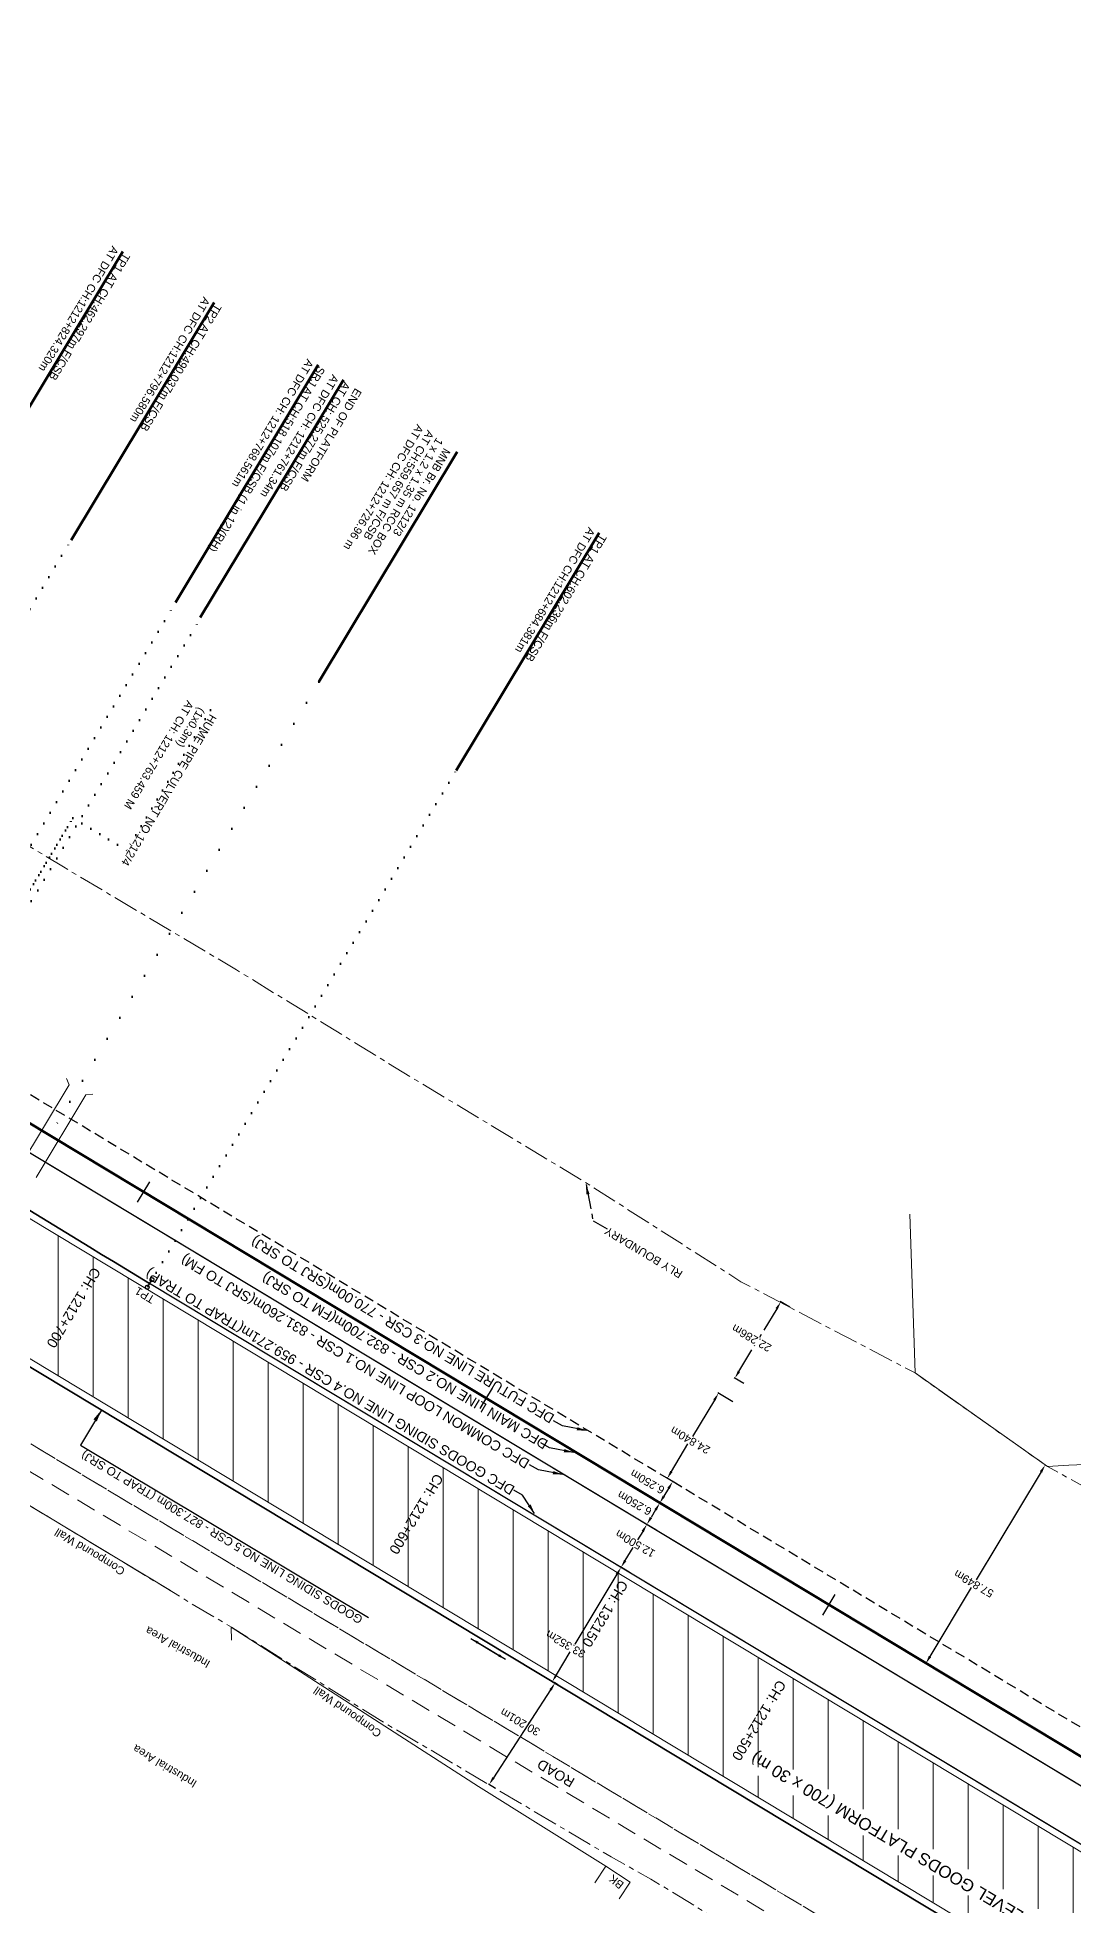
# Model space of a CAD drawing. Header units: metres. Extents: x 622835 to 629437, y 3390046 to 3394575.
# Drawn here: x 626844.8 to 627103.9, y 3392038.5 to 3392505.4 of the extents above; entities that cross this region are included whole.
import ezdxf
from ezdxf.enums import TextEntityAlignment as Align

# ---------------------------------------------------------------- set-up
doc = ezdxf.new("R2010")
doc.units = ezdxf.units.M
doc.header["$LTSCALE"] = 2
doc.header["$MEASUREMENT"] = 0
doc.header["$PDMODE"] = 35
doc.header["$PDSIZE"] = 5
for name, pattern in [('ACAD_ISO07W100', [3, 0, -3]), ('CENTER', [2, 1.25, -0.25, 0.25, -0.25]), ('CENTER2', [1.125, 0.75, -0.125, 0.125, -0.125]), ('DASHED', [0.75, 0.5, -0.25]), ('DOT', [0.25, 0, -0.25]), ('HIDDEN', [0.375, 0.25, -0.125])]:
    doc.linetypes.add(name, pattern=pattern)
doc.layers.get('Defpoints').update_dxf_attribs({"color": 5, "lineweight": 0})
for name, color, linetype, lineweight in [('C-ALIG-DG-CURVE', 1, 'CENTER2', 70), ('C-ALIG-DG-LINE', 1, 'CENTER2', 70), ('C-ALIG-LABL-DG', 1, 'Continuous', 25), ('C-ALIG-LABL-DG-MARK', 1, 'Continuous', 25), ('Cardinal_Leader', 10, 'Continuous', 0), ('Compound Wall', 7, 'Continuous', 13), ('DOTED LINE', 7, 'ACAD_ISO07W100', 18), ('EXISTING BRIDGE DETAILS', 7, 'Continuous', 0), ('flow direction', 7, 'Continuous', 0), ("NEW KHANNA CROSSING STN. SRJ's", 10, 'Continuous', 0), ('NEW MANDI GOBINDGARH PLATFORM', 1, 'Continuous', 0), ('NEW MANDI GOBINDPUR LOOP LINES', 1, 'Continuous', 0), ('Proposed Chainage', 10, 'Continuous', 0), ('PROPOSED DFCC TRACK', 1, 'Continuous', 0), ('Proposed TPTC Chainages', 10, 'Continuous', 0), ('Residential Building Semipucca', 7, 'Continuous', 13), ('RLY BOUNDARY', 32, 'CENTER', 0), ('Side Details', 7, 'Continuous', 13), ('Text', 7, 'Continuous', 0)]:
    doc.layers.add(name, color=color, linetype=linetype, lineweight=lineweight)
for name, color, linetype in [('cut conn grades dn', 190, 'Continuous'), ('Dimension', 10, 'Continuous'), ('PROPOSED ROADS', 10, 'DASHED')]:
    doc.layers.add(name, color=color, linetype=linetype)
doc.styles.add('ARIAL', font='arial.ttf')
doc.styles.get("Standard").update_dxf_attribs({"font": 'arial.ttf'})
doc.styles.add('Style-Arial', font='arial.ttf')
doc.dimstyles.new('ISO-25', dxfattribs={"dimtxt": 2.5, "dimasz": 2.5, "dimexe": 1.25, "dimexo": 0.625, "dimtad": 1, "dimdec": 3, "dimtxsty": 'Standard', "dimcen": 2.5, "dimadec": 0, "dimazin": 0, "dimtfac": 1, "dimtdec": 3, "dimtmove": 0, "dimatfit": 3, "dimfxl": 1, "dimarcsym": 0})
doc.dimstyles.get("Standard").update_dxf_attribs({"dimtxt": 2.5, "dimasz": 2.5, "dimexe": 0.18, "dimexo": 0.0625, "dimgap": 0.09, "dimtad": 0, "dimtih": 1, "dimtoh": 1, "dimdec": 3, "dimzin": 0, "dimdsep": 46, "dimtxsty": 'Standard', "dimcen": 0.09, "dimaunit": 1, "dimadec": 4, "dimazin": 0, "dimtfac": 1, "dimtdec": 3, "dimtofl": 0, "dimtmove": 0, "dimatfit": 3, "dimfxl": 1, "dimtolj": 1, "dimtzin": 0, "dimarcsym": 0})
doc.dimstyles.new('Standard$0', dxfattribs={"dimscale": 15, "dimtxt": 0.18, "dimasz": 0.18, "dimexe": 0.18, "dimexo": 0.0625, "dimgap": 0.09, "dimtad": 1, "dimtih": 1, "dimtoh": 1, "dimzin": 0, "dimdsep": 46, "dimtxsty": 'Standard', "dimcen": -0.09, "dimclrd": 256, "dimclre": 256, "dimclrt": 256, "dimadec": 0, "dimazin": 0, "dimtfac": 1, "dimtofl": 0, "dimtmove": 0, "dimatfit": 3, "dimfxl": 1, "dimtolj": 1, "dimtzin": 0, "dimlwd": -1, "dimlwe": -1, "dimarcsym": 0})

# ---------------------------------------------------------------- blocks, each defined once
blk = doc.blocks.new('*D564')
at = {"layer": 'Defpoints', "color": 0, "ltscale": 2.5, "transparency": 16777216}
for p in [(627002.71, 3392137.75), (626997.2, 3392133.77), (626999.49, 3392132.39)]:
    blk.add_point(p, dxfattribs=at)
at = {"layer": 'Dimension', "color": 0, "lineweight": -2, "ltscale": 2.5, "transparency": 16777216}
for p, q in [((627002.66, 3392137.78), (627000.27, 3392139.21)), ((626999.4, 3392137.41), (626998.24, 3392135.48)), ((626999.43, 3392132.42), (626997.05, 3392133.86))]:
    blk.add_line(p, q, dxfattribs=at)
at = {"layer": 'Dimension', "color": 0, "ltscale": 2.5, "transparency": 16777216}
for points in [[(626997.95, 3392135.65), (626998.52, 3392135.31), (626997.2, 3392133.77)], [(626999.11, 3392137.58), (626999.68, 3392137.23), (627000.43, 3392139.12)]]:
    blk.add_solid(points, dxfattribs=at)
at = {"layer": 'Dimension', "color": 0, "lineweight": 0, "ltscale": 2.5, "transparency": 16777216, "insert": (626994.13, 3392139.09), "char_height": 2, "attachment_point": 5, "rotation": 150}
blk.add_mtext('\\A1;6.250m', dxfattribs=at)
blk = doc.blocks.new('*D568')
at = {"layer": 'Defpoints', "color": 0, "ltscale": 2.5, "transparency": 16777216}
for p in [(627018.74, 3392164.38), (627002.31, 3392145.28), (627005.93, 3392143.1)]:
    blk.add_point(p, dxfattribs=at)
at = {"layer": 'Dimension', "color": 0, "lineweight": -2, "ltscale": 2.5, "transparency": 16777216}
for p, q in [((627014.09, 3392164.85), (627008.63, 3392155.78)), ((627018.69, 3392164.42), (627014.96, 3392166.66)), ((627003.34, 3392147), (627007.48, 3392153.88)), ((627005.88, 3392143.13), (627002.15, 3392145.38))]:
    blk.add_line(p, q, dxfattribs=at)
at = {"layer": 'Dimension', "color": 0, "ltscale": 2.5, "transparency": 16777216}
for points in [[(627013.8, 3392165.02), (627014.37, 3392164.68), (627015.12, 3392166.57)], [(627003.05, 3392147.17), (627003.62, 3392146.83), (627002.31, 3392145.28)]]:
    blk.add_solid(points, dxfattribs=at)
at = {"layer": 'Dimension', "color": 0, "lineweight": 0, "ltscale": 2.5, "transparency": 16777216, "insert": (627008.05, 3392154.83), "char_height": 2, "attachment_point": 5, "rotation": 150}
blk.add_mtext('\\A1;24.840m', dxfattribs=at)
blk = doc.blocks.new('*D570')
at = {"layer": 'Defpoints', "color": 0, "ltscale": 2.5, "transparency": 16777216}
for p in [(626999.49, 3392132.39), (626990.76, 3392123.06), (626993.04, 3392121.68)]:
    blk.add_point(p, dxfattribs=at)
at = {"layer": 'Dimension', "color": 0, "lineweight": -2, "ltscale": 2.5, "transparency": 16777216}
for p, q in [((626996.17, 3392132.05), (626994.89, 3392129.92)), ((626999.43, 3392132.42), (626997.05, 3392133.86)), ((626991.79, 3392124.77), (626993.74, 3392128.01)), ((626992.99, 3392121.71), (626990.6, 3392123.15))]:
    blk.add_line(p, q, dxfattribs=at)
at = {"layer": 'Dimension', "color": 0, "ltscale": 2.5, "transparency": 16777216}
for points in [[(626995.89, 3392132.22), (626996.46, 3392131.88), (626997.2, 3392133.77)], [(626991.5, 3392124.94), (626992.08, 3392124.6), (626990.76, 3392123.06)]]:
    blk.add_solid(points, dxfattribs=at)
at = {"layer": 'Dimension', "color": 0, "lineweight": 0, "ltscale": 2.5, "transparency": 16777216, "insert": (626994.32, 3392128.97), "char_height": 2, "attachment_point": 5, "rotation": 150}
blk.add_mtext('\\A1;12.500m', dxfattribs=at)
blk = doc.blocks.new('*D587')
at = {"layer": 'Defpoints', "color": 0, "ltscale": 2.5, "transparency": 16777216}
for p in [(627030.69, 3392189.39), (627032.97, 3392188.02), (627021.48, 3392168.92)]:
    blk.add_point(p, dxfattribs=at)
at = {"layer": 'RLY BOUNDARY', "color": 0, "lineweight": -2, "ltscale": 2.5, "transparency": 16777216}
for p, q in [((627029.66, 3392187.68), (627025.34, 3392180.5)), ((627032.92, 3392188.05), (627030.53, 3392189.48)), ((627020.23, 3392172.01), (627024.19, 3392178.59)), ((627021.42, 3392168.96), (627019.04, 3392170.39))]:
    blk.add_line(p, q, dxfattribs=at)
at = {"layer": 'RLY BOUNDARY', "color": 0, "ltscale": 2.5, "transparency": 16777216}
for points in [[(627029.37, 3392187.85), (627029.94, 3392187.51), (627030.69, 3392189.39)], [(627019.94, 3392172.18), (627020.51, 3392171.84), (627019.2, 3392170.3)]]:
    blk.add_solid(points, dxfattribs=at)
at = {"layer": 'RLY BOUNDARY', "color": 0, "lineweight": 0, "ltscale": 2.5, "transparency": 16777216, "insert": (627023.39, 3392180.34), "char_height": 2, "attachment_point": 5, "rotation": 150}
blk.add_mtext('\\A1;22.286m', dxfattribs=at)
blk = doc.blocks.new('*D488')
at = {"layer": 'Defpoints', "color": 0, "ltscale": 2.5, "transparency": 16777216}
for p in [(627096.8, 3392148.63), (627066.97, 3392099.07), (627066.97, 3392099.07)]:
    blk.add_point(p, dxfattribs=at)
at = {"layer": 'Dimension', "color": 0, "lineweight": -2, "ltscale": 2.5, "transparency": 16777216}
for p, q in [((627096.85, 3392148.6), (627096.95, 3392148.54)), ((627095.77, 3392146.92), (627079.52, 3392119.92)), ((627068, 3392100.78), (627078.37, 3392118.02)), ((627067.02, 3392099.04), (627067.12, 3392098.97))]:
    blk.add_line(p, q, dxfattribs=at)
at = {"layer": 'Dimension', "color": 0, "ltscale": 2.5, "transparency": 16777216}
for points in [[(627095.48, 3392147.09), (627096.05, 3392146.74), (627096.8, 3392148.63)], [(627067.71, 3392100.95), (627068.28, 3392100.61), (627066.97, 3392099.07)]]:
    blk.add_solid(points, dxfattribs=at)
at = {"layer": 'Dimension', "color": 0, "lineweight": 0, "ltscale": 2.5, "transparency": 16777216, "insert": (627078.95, 3392118.97), "char_height": 2, "attachment_point": 5, "rotation": 150}
blk.add_mtext('\\A1;57.849m', dxfattribs=at)
blk = doc.blocks.new('*D500')
at = {"layer": 'Defpoints', "color": 0, "ltscale": 2.5, "transparency": 16777216}
for p in [(626990.76, 3392123.06), (626993.04, 3392121.68), (626975.84, 3392093.11)]:
    blk.add_point(p, dxfattribs=at)
at = {"layer": 'Dimension', "color": 0, "lineweight": -2, "ltscale": 2.5, "transparency": 16777216}
for p, q in [((626989.73, 3392121.34), (626979.18, 3392103.82)), ((626992.99, 3392121.71), (626990.6, 3392123.15)), ((626974.59, 3392096.2), (626978.03, 3392101.91)), ((626975.79, 3392093.14), (626973.4, 3392094.57))]:
    blk.add_line(p, q, dxfattribs=at)
at = {"layer": 'Dimension', "color": 0, "ltscale": 2.5, "transparency": 16777216}
for points in [[(626989.44, 3392121.51), (626990.01, 3392121.17), (626990.76, 3392123.06)], [(626974.3, 3392096.37), (626974.87, 3392096.02), (626973.56, 3392094.48)]]:
    blk.add_solid(points, dxfattribs=at)
at = {"layer": 'Dimension', "color": 0, "lineweight": 0, "ltscale": 2.5, "transparency": 16777216, "insert": (626976.88, 3392103.86), "char_height": 2, "attachment_point": 5, "rotation": 150}
blk.add_mtext('\\A1;33.352m', dxfattribs=at)
blk = doc.blocks.new('*D502')
at = {"layer": 'Defpoints', "color": 0, "ltscale": 2.5, "transparency": 16777216}
for p in [(626975.84, 3392093.11), (626957.79, 3392068.82), (626959.39, 3392067.78)]:
    blk.add_point(p, dxfattribs=at)
at = {"layer": 'Dimension', "color": 0, "lineweight": -2, "ltscale": 2.5, "transparency": 16777216}
for p, q in [((626975.79, 3392093.14), (626974.09, 3392094.24)), ((626973.15, 3392092.47), (626958.88, 3392070.49)), ((626959.34, 3392067.81), (626957.64, 3392068.91))]:
    blk.add_line(p, q, dxfattribs=at)
at = {"layer": 'Dimension', "color": 0, "ltscale": 2.5, "transparency": 16777216}
for points in [[(626972.87, 3392092.65), (626973.43, 3392092.29), (626974.24, 3392094.15)], [(626958.6, 3392070.68), (626959.16, 3392070.31), (626957.79, 3392068.82)]]:
    blk.add_solid(points, dxfattribs=at)
at = {"layer": 'Dimension', "color": 0, "lineweight": 0, "ltscale": 2.5, "transparency": 16777216, "insert": (626965.52, 3392084.39), "char_height": 2, "attachment_point": 5, "rotation": 150}
blk.add_mtext('\\A1;30.201m', dxfattribs=at)
blk = doc.blocks.new('*D509')
at = {"layer": 'Defpoints', "color": 0, "ltscale": 2.5, "transparency": 16777216}
for p in [(627005.93, 3392143.1), (627000.42, 3392139.11), (627002.71, 3392137.74)]:
    blk.add_point(p, dxfattribs=at)
at = {"layer": 'Dimension', "color": 0, "lineweight": -2, "ltscale": 2.5, "transparency": 16777216}
for p, q in [((627005.88, 3392143.13), (627003.49, 3392144.56)), ((627002.65, 3392137.77), (627000.27, 3392139.21)), ((627002.62, 3392142.76), (627001.46, 3392140.83))]:
    blk.add_line(p, q, dxfattribs=at)
at = {"layer": 'Dimension', "color": 0, "ltscale": 2.5, "transparency": 16777216}
for points in [[(627002.33, 3392142.93), (627002.9, 3392142.58), (627003.65, 3392144.47)], [(627001.17, 3392141), (627001.74, 3392140.66), (627000.42, 3392139.11)]]:
    blk.add_solid(points, dxfattribs=at)
at = {"layer": 'Dimension', "color": 0, "lineweight": 0, "ltscale": 2.5, "transparency": 16777216, "insert": (626997.35, 3392144.44), "char_height": 2, "attachment_point": 5, "rotation": 150}
blk.add_mtext('\\A1;6.250m', dxfattribs=at)
blk = doc.blocks.new('Tick Hor')
blk.add_lwpolyline([(-0.5, 0), (0.5, 0)])
blk = doc.blocks.new('Marker-2')
blk.add_lwpolyline([(0, 1.5), (0, -1.5)])
for centre in [(0, 2.5), (0, -2.5)]:
    blk.add_circle(centre, 1)

msp = doc.modelspace()

# ---------------------------------------------------------------- hatches: boundary and pattern name
at = {"layer": 'NEW MANDI GOBINDGARH PLATFORM', "lineweight": 0}
h = msp.add_hatch(dxfattribs=at)
h.set_pattern_fill('ANSI31', color=1, scale=70, angle=45)
h.set_pattern_definition([(90, (0.027, 0.036), (-8.75, 2e-15), [])])
h.paths.add_polyline_path([(626808.3044, 3392230.9813), (626792.8303, 3392205.28), (627364.0783, 3391861.4144), (627371.6032, 3391856.884), (627377.5931, 3391853.2668), (627382.0536, 3391850.5649), (627386.4901, 3391847.8668), (627392.5076, 3391844.1886), (627407.9798, 3391869.8866), (627406.5816, 3391870.7464), (627402.1075, 3391873.4812), (627397.6194, 3391876.2107), (627393.1186, 3391878.937), (627388.5984, 3391881.6666), (627384.0798, 3391884.3899), (627379.552, 3391887.1158)])
h.paths.add_polyline_path([(627302.8404, 3391913.6665), (627300.3274, 3391911.5361), (627299.4342, 3391908.1802)], flags=16)
h.paths.add_polyline_path([(627101.0014, 3392034.279), (627027.0544, 3392076.3997), (627024.0461, 3392071.5539), (627097.993, 3392029.4332)], flags=16)

# ---------------------------------------------------------------- linework, layer by layer
at = {"layer": 'C-ALIG-DG-CURVE', "color": 1, "linetype": 'Continuous', "lineweight": 30, "flags": 128}
msp.add_lwpolyline([(626872.8903, 3392194.0071, -0.00801442), (626777.7069, 3392253.4021)], format="xyb", dxfattribs=at)
at = {"layer": 'C-ALIG-DG-LINE', "color": 1, "linetype": 'Continuous', "lineweight": -3, "flags": 128}
msp.add_lwpolyline([(627424.6759, 3391883.7526), (625313.4532, 3393154.6032)], dxfattribs=at)
at = {"layer": 'C-ALIG-DG-LINE', "color": 1, "linetype": 'Continuous', "lineweight": 30, "flags": 128}
for points in [[(627414.6633, 3391882.4741), (626250.6372, 3392583.1655)], [(627405.5734, 3391834.4274), (626672.6298, 3392275.6266)], [(627429.3589, 3391859.038), (626872.8903, 3392194.0071)]]:
    msp.add_lwpolyline(points, dxfattribs=at)
at = {"layer": 'Cardinal_Leader', "color": 1, "linetype": 'Continuous', "lineweight": 13}
msp.add_line((626872.3462, 3392193.0967), (626873.4343, 3392194.9175), dxfattribs=at)
for centre in [(626873.4343, 3392194.9175), (626872.3462, 3392193.0967)]:
    msp.add_circle(centre, 0.5, dxfattribs=at)
at = {"layer": 'Compound Wall', "flags": 128}
for points in [[(626634.5651, 3392246.2479), (626642.7195, 3392259.0154), (626680.8617, 3392236.0824), (626680.8615, 3392236.0814), (626878.0969, 3392117.2404)], [(627064.2509, 3392171.6214), (627062.9342, 3392211.2925)], [(627064.2509, 3392171.6214), (627097.3461, 3392148.2433), (627102.7174, 3392148.5682), (627151.4356, 3392150.5864), (627156.4914, 3392176.5411)], [(626986.9277, 3392048.4047), (626955.124, 3392068.2881), (626893.2751, 3392108.0644), (626893.3202, 3392104.8844)]]:
    msp.add_lwpolyline(points, dxfattribs=at)
at = {"layer": 'Compound Wall', "lineweight": 20, "flags": 128}
for points in [[(626635.8595, 3392248.2745), (626642.7195, 3392259.0154), (626680.8617, 3392236.0824), (626680.8615, 3392236.0814), (626878.0969, 3392117.2404)], [(627064.2509, 3392171.6214), (627062.9342, 3392211.2925)], [(627064.2509, 3392171.6214), (627097.3461, 3392148.2433), (627102.7174, 3392148.5682), (627151.4356, 3392150.5864), (627156.4914, 3392176.5411)], [(626986.9277, 3392048.4047), (626955.124, 3392068.2881), (626893.2751, 3392108.0644), (626893.3202, 3392104.8844)]]:
    msp.add_lwpolyline(points, dxfattribs=at)
at = {"layer": 'cut conn grades dn', "color": 1, "linetype": 'Continuous', "lineweight": 50, "flags": 128}
for points in [[(626888.9976, 3392439.1293), (626853.2391, 3392379.7252)], [(626915.0067, 3392423.5308), (626879.3363, 3392364.1166)], [(626949.7335, 3392401.786), (626915.1981, 3392344.3293)], [(626985.2744, 3392381.5627), (626949.5086, 3392322.1468)]]:
    msp.add_lwpolyline(points, dxfattribs=at)
at = {"layer": 'DOTED LINE', "color": 1, "linetype": 'ACAD_ISO07W100', "lineweight": 50, "ltscale": 0.5}
for p, q in [((626777.7069, 3392253.4021), (626853.2391, 3392379.7252)), ((626786.036, 3392207.7638), (626879.3363, 3392364.1166)), ((626808.3044, 3392230.9813), (626885.6514, 3392360.3396)), ((626872.8903, 3392194.0071), (626949.5086, 3392322.1468))]:
    msp.add_line(p, q, dxfattribs=at)
at = {"layer": 'DOTED LINE', "color": 1, "linetype": 'ACAD_ISO07W100', "lineweight": 50}
msp.add_lwpolyline([(626915.1981, 3392344.3293), (626847.9349, 3392230.9141)], dxfattribs=at)
at = {"layer": 'NEW MANDI GOBINDGARH PLATFORM', "color": 1, "linetype": 'Continuous', "lineweight": 0}
msp.add_lwpolyline([(626792.8303, 3392205.28), (626808.3044, 3392230.9813), (627408.0252, 3391869.9762), (627392.5534, 3391844.2737), (626792.8326, 3392205.2787)], dxfattribs=at)
at = {"layer": 'NEW MANDI GOBINDPUR LOOP LINES', "linetype": 'Continuous', "lineweight": 25, "flags": 128}
msp.add_lwpolyline([(627398.9334, 3391891.9428), (626250.6371, 3392583.1655)], dxfattribs=at)
at = {"layer": 'NEW MANDI GOBINDPUR LOOP LINES', "color": 5, "linetype": 'HIDDEN', "lineweight": 30, "ltscale": 5, "flags": 128}
msp.add_lwpolyline([(627352.8953, 3391934.2456), (626471.7247, 3392464.6707)], dxfattribs=at)
at = {"layer": 'NEW MANDI GOBINDPUR LOOP LINES', "color": 1, "linetype": 'Continuous', "lineweight": 25}
msp.add_lwpolyline([(626672.6298, 3392275.6266), (627405.5734, 3391834.4274, 0.0371065), (627479.003, 3391797.3421), (627497.9237, 3391789.4871)], format="xyb", dxfattribs=at)
at = {"layer": 'NEW MANDI GOBINDPUR LOOP LINES', "color": 1, "linetype": 'Continuous', "lineweight": 30}
msp.add_lwpolyline([(627517.6657, 3391802.2147, 0.01498285), (627429.49, 3391858.9591), (626872.8903, 3392194.0071)], format="xyb", dxfattribs=at)
at = {"layer": 'NEW MANDI GOBINDPUR LOOP LINES', "color": 1, "linetype": 'Continuous', "lineweight": 25}
msp.add_arc((628677.9343, 3395192.6428), 3500, 237.1172184, 238.9539489, dxfattribs=at)
at = {"layer": 'PROPOSED DFCC TRACK', "color": 1, "linetype": 'Continuous', "lineweight": 50}
msp.add_line((627424.6711, 3391883.7448), (625313.456, 3393154.6014), dxfattribs=at)
at = {"layer": 'PROPOSED DFCC TRACK', "linetype": 'Continuous', "lineweight": 20, "flags": 128}
for points in [[(626840.4123, 3392223.1289), (626852.7573, 3392243.6371), (626852.0926, 3392245.2037)], [(626858.6498, 3392241.2565), (626856.9543, 3392241.1106), (626844.5062, 3392220.4311)]]:
    msp.add_lwpolyline(points, dxfattribs=at)
at = {"layer": 'PROPOSED ROADS', "color": 1, "linetype": 'DASHED', "lineweight": 13, "ltscale": 5, "flags": 128}
for points in [[(627370.9841, 3391839.1186), (627284.7512, 3391888.3459, -0.0067555), (627277.8361, 3391892.4183), (627117.0867, 3391990.0353, 0.00167512), (627115.3478, 3391991.0833), (626718.0803, 3392228.7), (626602.6727, 3392296.2279, 0.11029254), (626591.049, 3392299.9476), (626576.0977, 3392301.2971, 0.01624119), (626575.2548, 3392301.3456), (626565.2773, 3392301.5957, -0.1304043), (626554.4469, 3392304.7617), (626353.9288, 3392425.9819, -0.10489044), (626347.2657, 3392432.2237), (626331.1011, 3392455.4003, 0.10547854), (626320.7359, 3392465.0874), (625860.5394, 3392741.8323)], [(627368.0095, 3391833.9079), (627281.7766, 3391883.1352, -0.0067555), (627274.7218, 3391887.2899), (627113.9724, 3391984.9068, 0.00167512), (627112.268, 3391985.9341), (626715.0253, 3392223.5359), (626599.6425, 3392291.0493, 0.11029254), (626590.5097, 3392293.9719), (626575.5584, 3392295.3214, 0.01624119), (626575.1045, 3392295.3475), (626565.127, 3392295.5976, -0.1304043), (626551.3428, 3392299.6271), (626350.8247, 3392420.8473, -0.10489044), (626342.3445, 3392428.7913), (626326.1798, 3392451.9679, 0.10547854), (626317.6438, 3392459.9456), (625857.4473, 3392736.6904)], [(627397.2638, 3391852.0988), (627397.5118, 3391851.9116, -0.06070787), (627396.2642, 3391848.1195), (627395.4264, 3391846.2136), (627392.8033, 3391842.0167), (627389.027, 3391838.7492), (627384.4153, 3391836.7208, -0.20661429), (627371.139, 3391839.0238), (627284.7512, 3391888.3459, -0.0067555), (627277.8361, 3391892.4183), (627117.0867, 3391990.0353, 0.00167512), (627115.3478, 3391991.0833), (626720.6775, 3392227.1465)]]:
    msp.add_lwpolyline(points, format="xyb", dxfattribs=at)
at = {"layer": 'Proposed TPTC Chainages', "color": 1, "lineweight": 50, "flags": 128}
for points in [[(626866.1465, 3392451.8539), (626830.7874, 3392393.1535)], [(626921.3156, 3392419.8055), (626885.5546, 3392360.3975)]]:
    msp.add_lwpolyline(points, dxfattribs=at)
at = {"layer": 'Proposed TPTC Chainages', "linetype": 'DOT', "lineweight": 50, "ltscale": 5}
for points in [[(626888.1176, 3392337.2317), (626867.1826, 3392302.2192)], [(626808.2838, 3392234.3255), (626815.8051, 3392246.9044), (626853.6961, 3392310.2749), (626831.3716, 3392272.9384)], [(626853.6998, 3392310.281), (626867.1826, 3392302.2192)]]:
    msp.add_lwpolyline(points, dxfattribs=at)
at = {"layer": 'Residential Building Semipucca', "flags": 128}
msp.add_lwpolyline([(626984.1811, 3392044.228), (626986.9277, 3392048.4047), (626993.0008, 3392044.4111), (626990.2542, 3392040.2343)], dxfattribs=at)
at = {"layer": 'RLY BOUNDARY', "lineweight": 20, "ltscale": 2.5, "flags": 128}
for points in [[(627892.3746, 3391590.8464), (627853.8026, 3391614.8633), (627807.8709, 3391643.3648), (627763.2098, 3391671.1424), (627729.391, 3391692.3162), (627635.8822, 3391750.6784), (627660.1446, 3391809.2203), (627519.5568, 3391891.152), (627476.8389, 3391915.865), (627434.3844, 3391942.69), (627307.5279, 3392026.3119), (627306.7829, 3392026.5061), (627267.353, 3392052.7992), (627223.9736, 3392078.9893), (627097.3461, 3392148.2433), (627064.2509, 3392171.6214), (627020.7361, 3392194.4307), (626980.8782, 3392219.8528), (626937.972, 3392245.713), (626894.59, 3392272.359), (626851.325, 3392298.078), (626765.656, 3392350.035), (626720.72, 3392377.008), (626678.274, 3392402.82), (626638.354, 3392427.704), (626595.176, 3392453.388), (626546.2585, 3392482.4138), (626502.9741, 3392507.8519), (626457.1589, 3392535.47), (626370.2027, 3392585.4762), (626329.4837, 3392607.8197), (626276.63, 3392641.1068), (626248.5163, 3392659.2277), (626219.5479, 3392680.9715), (626152.643, 3392718.511), (626109.5867, 3392744.8943), (626057.9239, 3392775.41), (626021.0374, 3392796.8242), (625904.8086, 3392858.5418), (625861.3055, 3392884.0038), (625818.1177, 3392909.4437), (625699.839, 3392978.326), (625656.064, 3393004.068), (625614.356, 3393028.385), (625543.556, 3393070.031), (625500.6769, 3393095.2405), (625461.769, 3393118.43), (625418.978, 3393143.909), (625375.919, 3393169.091), (625289.4128, 3393220.1398), (625283.3377, 3393209.9857), (625180.1642, 3393272.0512), (624950.6342, 3393412.922), (624924.3694, 3393369.1236), (624924.3694, 3393369.1236)], [(626601.0452, 3392284.4117), (626613.177, 3392277.016), (626620.964, 3392272.959), (626631.566, 3392266.297), (626642.764, 3392259.166), (626711.083, 3392218.043), (626719.636, 3392212.88), (626751.0435, 3392194.019), (626766.8228, 3392184.448), (626800.6211, 3392164.013), (626838.0697, 3392141.392), (626854.9532, 3392131.211), (626884.5504, 3392113.274), (626893.3155, 3392108.116), (626930.5352, 3392084.832), (626988.2507, 3392050.724), (626998.2247, 3392045.157), (627040.8441, 3392019.027), (627061.8286, 3392006.0663), (627087.9181, 3391989.9319), (627095.7554, 3391984.4764), (627133.5789, 3391962.4101), (627237.7009, 3391901.805), (627263.6212, 3391885.3014), (627280.8531, 3391874.6015), (627302.5158, 3391860.83), (627329.1099, 3391843.8532), (627462.7512, 3391763.7379)]]:
    msp.add_lwpolyline(points, dxfattribs=at)

# ---------------------------------------------------------------- block references
at = {"layer": 'C-ALIG-LABL-DG', "color": 1, "linetype": 'Continuous', "lineweight": 25, "xscale": 6, "yscale": 6, "zscale": 6, "rotation": 238.9541622295999}
for p in [(626871.3015, 3392216.8563), (626956.977, 3392165.284), (627042.6525, 3392113.7116)]:
    msp.add_blockref('Tick Hor', p, dxfattribs=at)
at = {"layer": 'C-ALIG-LABL-DG-MARK', "color": 1, "linetype": 'Continuous', "lineweight": 25, "xscale": 0.4642857142857236, "yscale": 0.4642857142857236, "zscale": 0.4642857142857236, "rotation": 148.9539488335647}
msp.add_blockref('Marker-2', (626872.8903, 3392194.0071), dxfattribs=at)

# ---------------------------------------------------------------- texts
at = {"layer": 'C-ALIG-LABL-DG', "color": 1, "lineweight": 25, "style": 'ARIAL'}
for s, p in [('CH: 1212+700', (626858.6546, 3392198.2702)), ('CH: 1212+600', (626944.3301, 3392146.6979)), ('CH: 1212+500', (627030.0056, 3392095.1255))]:
    msp.add_text(s, height=2.5, rotation=238.954162, dxfattribs=at).set_placement(p)
at = {"layer": 'cut conn grades dn', "color": 1, "linetype": 'Continuous', "lineweight": 0, "char_height": 2, "attachment_point": 4, "rotation": 239, "line_spacing_factor": 0.6, "style": 'ARIAL'}
for s, insert in [('\\pxsm1;TP2 AT CH:490.037m F/CSB\\PAT DFC CH:1212+796.580m', (626888.6635, 3392439.3291)), ('\\pxsm1;TP1 AT CH:602.236m F/CSB\\PAT DFC CH:1212+684.381m', (626984.9402, 3392381.7625))]:
    msp.add_mtext(s, dxfattribs=dict(at, insert=insert))
at = {"layer": 'cut conn grades dn', "color": 1, "linetype": 'Continuous', "lineweight": 0, "insert": (626914.5563, 3392423.8001), "char_height": 2, "width": 60.456446, "attachment_point": 4, "rotation": 239.020766, "line_spacing_factor": 0.648, "style": 'ARIAL'}
msp.add_mtext('\\pxsm1;SRJ AT CH:518.107m F/CSB (1 in 12)(RH)\\PAT DFC CH: 1212+768.561m', dxfattribs=at)
at = {"layer": 'EXISTING BRIDGE DETAILS', "color": 10, "style": 'ARIAL'}
for s, p in [('AT DFC CH: 1212+726.96 m', (626939.7791, 3392408.8424)), ('AT CH:559.657 m F/CSB', (626942.3841, 3392407.4188)), ('1 x 1.2 x 1.35 m RCC BOX', (626944.6344, 3392405.5051)), (' MNB Br. No. 1212/3', (626946.885, 3392403.5912))]:
    msp.add_text(s, height=2, rotation=239, dxfattribs=at).set_placement(p)
at = {"layer": "NEW KHANNA CROSSING STN. SRJ's", "linetype": 'Continuous', "lineweight": 13, "insert": (626922.2916, 3392419.0887), "char_height": 2, "width": 41.72691, "attachment_point": 4, "rotation": 239.020762, "line_spacing_factor": 0.648, "style": 'ARIAL'}
msp.add_mtext('\\pxsm1;END OF PLATFORM \\PAT CH: 525.277m F/CSB\\PAT DFC CH: 1212+761.34m ', dxfattribs=at)
at = {"layer": 'NEW MANDI GOBINDPUR LOOP LINES', "color": 5, "linetype": 'Continuous', "lineweight": 13, "style": 'Style-Arial'}
msp.add_text('DFC FUTURE LINE NO.3 CSR - 770.00m(SRJ TO SRJ)', height=2.5, rotation=149.156005, dxfattribs=at).set_placement((626898.5431, 3392204.8375), align=Align.MIDDLE_RIGHT)
at = {"layer": 'NEW MANDI GOBINDPUR LOOP LINES', "linetype": 'Continuous', "lineweight": 13, "style": 'Style-Arial'}
for s, p in [('DFC COMMON LOOP LINE NO.1 CSR - 831.260m(SRJ TO FM)', (626881.0273, 3392200.2758)), (' DFC MAIN LINE NO.2 CSR - 832.700m(FM TO SRJ) ', (626900.4532, 3392196.272))]:
    msp.add_text(s, height=2.5, rotation=149.156005, dxfattribs=at).set_placement(p, align=Align.MIDDLE_RIGHT)
at = {"layer": 'NEW MANDI GOBINDPUR LOOP LINES', "color": 1, "linetype": 'Continuous', "lineweight": 13, "style": 'Style-Arial'}
for s, height, p in [('DFC GOODS SIDING LINE NO.4 CSR - 959.271m(TRAP TO TRAP)', 2.5, (626872.1388, 3392196.7734)), (' GOODS SIDING LINE NO.5 CSR - 827.300m (TRAP TO SRJ)', 2.1, (626856.0245, 3392151.401)), ('ROAD', 2.5, (626970.1059, 3392074.1985)), ('RAIL LEVEL GOODS PLATFORM (700 x 30 m)', 3, (627023.57, 3392075.7498))]:
    msp.add_text(s, height=height, rotation=149.156005, dxfattribs=at).set_placement(p, align=Align.MIDDLE_RIGHT)
at = {"layer": 'Proposed Chainage', "color": 1, "lineweight": 0, "insert": (626991.5669, 3392119.4451), "char_height": 2.5, "attachment_point": 4, "rotation": 238.953949, "line_spacing_factor": 0.6, "style": 'Style-Arial'}
msp.add_mtext('CH: 132150', dxfattribs=at)
at = {"layer": 'Proposed TPTC Chainages', "color": 1, "lineweight": 0, "char_height": 2, "attachment_point": 4, "line_spacing_factor": 0.6, "style": 'ARIAL'}
for s, insert, width, rotation in [('\\pxsm1;TP1 AT CH:462.297m F/CSB\\PAT DFC CH:1212+824.320m', (626865.8006, 3392452.0609), 47.440034, 239.003583), ('\\pxsm0.5;HUME PIPE CULVERT NO.1212/4\\P \\P(1x0.3m)\\P\\ps*;\\P\\psm1;AT CH: 1212+763.459 M', (626885.9938, 3392337.6379), 45.642326, 239.123596)]:
    msp.add_mtext(s, dxfattribs=dict(at, insert=insert, width=width, rotation=rotation))
at = {"layer": 'Proposed TPTC Chainages', "color": 1, "lineweight": 0, "insert": (626873.8411, 3392189.7156), "char_height": 2, "attachment_point": 4, "rotation": 148.547178, "line_spacing_factor": 0.6, "style": 'ARIAL'}
msp.add_mtext('\\pxsm1;TP1', dxfattribs=at)
at = {"layer": 'RLY BOUNDARY', "ltscale": 2.5}
msp.add_text('RLY BOUNDARY', height=2, rotation=149, dxfattribs=at).set_placement((627006.3407, 3392196.886))
at = {"layer": 'Side Details', "color": 0}
msp.add_text('Industrial Area', height=2, rotation=149, dxfattribs=at).set_placement((626884.8951, 3392069.5591))
at = {"layer": 'Text'}
for s, rotation, p in [('Compound Wall', 148.767738, (626866.9242, 3392122.6166)), ('Industrial Area', 150.566637, (626888.2291, 3392099.522)), ('Compound Wall', 145.029626, (626931.0629, 3392082.0413)), ('BK', 141.25176, (626991.6477, 3392044.0767))]:
    msp.add_text(s, height=2, rotation=rotation, dxfattribs=at).set_placement(p)
at = {"layer": 'Text', "style": 'ARIAL'}
for s, rotation, p in [('Compound Wall', 145.029626, (626931.0629, 3392082.0413)), ('BK', 141.25176, (626991.6477, 3392044.0767))]:
    msp.add_text(s, height=2, rotation=rotation, dxfattribs=at).set_placement(p)

# ---------------------------------------------------------------- dimensions: what is measured, and where the dimension line sits
at = {"layer": 'Dimension', "lineweight": 0, "ltscale": 2.5}
for base, p1, p2, angle, dimstyle, override, picture, middle in [((627002.3069, 3392145.284), (627018.7432, 3392164.3833), (627005.9326, 3392143.1016), 238.954002, 'Standard$0', {"dimscale": 1, "dimtxt": 2, "dimasz": 2, "dimtad": 3, "dimdec": 3, "dimpost": 'm', "dimcen": 0.09, "dimclrd": 0, "dimclre": 0, "dimclrt": 0, "dimaunit": 1, "dimadec": 4, "dimtdec": 3, "dimlwd": 65534, "dimlwe": 65534}, '*D568', (627008.0541, 3392154.8316)), ((627066.9658, 3392099.0673), (627096.7998, 3392148.6292), (627066.9658, 3392099.0673), 238.953949, 'Standard$0', {"dimscale": 1, "dimtxt": 2, "dimasz": 2, "dimtad": 3, "dimdec": 3, "dimpost": 'm', "dimcen": 0.09, "dimclrd": 0, "dimclre": 0, "dimclrt": 0, "dimaunit": 1, "dimadec": 4, "dimtdec": 3, "dimlwd": 65534, "dimlwe": 65534}, '*D488', (627078.9476, 3392118.9721)), ((627000.4241, 3392139.1138), (627005.9288, 3392143.0953), (627002.7055, 3392137.7406), 238.953949, 'Standard', {"dimtxt": 2, "dimasz": 2, "dimpost": 'm', "dimtmove": 2}, '*D509', (626997.345, 3392144.4418)), ((626997.2046, 3392133.7654), (627002.7093, 3392137.7469), (626999.486, 3392132.3921), 238.953949, 'Standard', {"dimtxt": 2, "dimasz": 2, "dimpost": 'm', "dimtmove": 2}, '*D564', (626994.1255, 3392139.0934)), ((626990.7581, 3392123.056), (626999.486, 3392132.3921), (626993.0394, 3392121.6827), 238.953949, 'Standard', {"dimtxt": 2, "dimasz": 2, "dimtad": 3, "dimpost": 'm'}, '*D570', (626994.3153, 3392128.9655)), ((626990.7581, 3392123.056), (626975.8389, 3392093.1083), (626993.0394, 3392121.6827), 58.953949, 'Standard', {"dimtxt": 2, "dimasz": 2, "dimpost": 'm', "dimtmove": 2}, '*D500', (626976.8792, 3392103.8637)), ((626957.7937, 3392068.8163), (626975.8389, 3392093.1083), (626959.393, 3392067.778), 237.005969, 'Standard', {"dimtxt": 2, "dimasz": 2, "dimpost": 'm', "dimtmove": 2}, '*D502', (626965.5168, 3392084.3857))]:
    dim = msp.add_linear_dim(base=base, p1=p1, p2=p2, angle=angle, dimstyle=dimstyle, override=override, dxfattribs=at)
    dim.commit()
    dim.dimension.update_dxf_attribs({"geometry": picture, "text_midpoint": middle, "dimtype": 129, "text_rotation": 150})
at = {"layer": 'RLY BOUNDARY', "lineweight": 0, "ltscale": 2.5}
dim = msp.add_linear_dim(base=(627030.6888, 3392189.3912), p1=(627021.4766, 3392168.9241), p2=(627032.9702, 3392188.0179), angle=58.953949, dimstyle='Standard', override={"dimtxt": 2, "dimasz": 2, "dimpost": 'm', "dimtmove": 2}, dxfattribs=at)
dim.commit()
dim.dimension.update_dxf_attribs({"geometry": '*D587', "text_midpoint": (627023.3916, 3392180.3377), "dimtype": 129, "text_rotation": 150})

# ---------------------------------------------------------------- leaders
at = {"layer": 'Dimension', "color": 5, "lineweight": 0}
msp.add_leader([(626982.191, 3392157.2097), (626976.0937, 3392158.3945), (626973.8926, 3392159.6757)], dimstyle='Standard', override={"dimtxt": 2, "dimexe": 0.125, "dimexo": 0.125, "dimgap": 0.125, "dimtad": 3, "dimtih": 0, "dimtoh": 0, "dimzin": 11, "dimtxsty": 'Style-Arial', "dimadec": 4, "dimazin": 3, "dimtmove": 2, "dimfrac": 2, "dimtzin": 11}, dxfattribs=at)
at = {"layer": 'Dimension', "color": 10, "lineweight": 0}
for points in [[(626978.9567, 3392151.7328), (626972.8594, 3392152.9176), (626970.6584, 3392154.1988)], [(626976.1968, 3392146.2297), (626970.0995, 3392147.4146), (626967.8985, 3392148.6958)]]:
    msp.add_leader(points, dimstyle='Standard', override={"dimtxt": 2, "dimexe": 0.125, "dimexo": 0.125, "dimgap": 0.125, "dimtad": 3, "dimtih": 0, "dimtoh": 0, "dimzin": 11, "dimtxsty": 'Style-Arial', "dimadec": 4, "dimazin": 3, "dimtmove": 2, "dimfrac": 2, "dimtzin": 11}, dxfattribs=at)
at = {"layer": 'Dimension', "color": 1, "lineweight": 0}
msp.add_leader([(626969.1508, 3392136.4677), (626966.1485, 3392141.0784), (626963.9474, 3392142.3596)], dimstyle='Standard', override={"dimtxt": 2, "dimexe": 0.125, "dimexo": 0.125, "dimgap": 0.125, "dimtad": 3, "dimtih": 0, "dimtoh": 0, "dimzin": 11, "dimtxsty": 'Style-Arial', "dimadec": 4, "dimazin": 3, "dimtmove": 2, "dimfrac": 2, "dimtzin": 11}, dxfattribs=at)
at = {"layer": 'flow direction', "color": 1, "linetype": 'Continuous', "lineweight": 0}
for points in [[(626953.2201, 3392105.2529), (626960.1482, 3392101.0826)], [(626961.8935, 3392100.032), (626954.9654, 3392104.2024)]]:
    msp.add_leader(points, dimstyle='ISO-25', override={"dimtxt": 0.5, "dimasz": 2, "dimtad": 0}, dxfattribs=at)
at = {"layer": 'NEW MANDI GOBINDPUR LOOP LINES', "color": 1, "linetype": 'Continuous', "lineweight": 13}
msp.add_leader([(626860.8067, 3392162.3525), (626855.5691, 3392153.593), (626927.6024, 3392110.5222)], dimstyle='Standard', override={"dimasz": 3, "dimgap": 0.25}, dxfattribs=at)
at = {"layer": 'RLY BOUNDARY', "ltscale": 2.5}
msp.add_leader([(626981.9903, 3392218.7536), (626983.7566, 3392209.6016), (626987.302, 3392207.6362)], dimstyle='ISO-25', override={"dimtxt": 0.5, "dimtad": 0}, dxfattribs=at)

doc.saveas('drawing.dxf')
